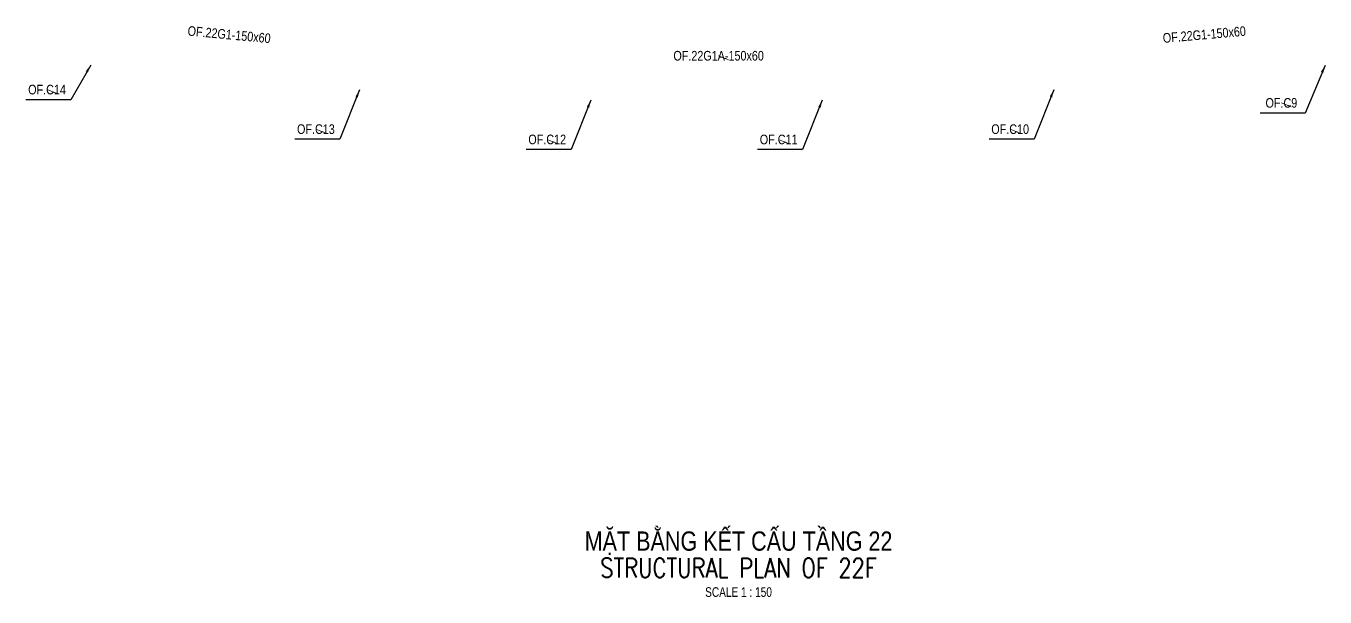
# Model space of a CAD drawing. Header units: millimetres. Extents: x -179076 to 118510, y -18667 to 86917.
# Drawn here: x 32133 to 82649, y 18374 to 40582 of the extents above; entities that cross this region are included whole.
import ezdxf
from ezdxf.enums import TextEntityAlignment as Align

# ---------------------------------------------------------------- set-up
doc = ezdxf.new("R2010")
doc.units = ezdxf.units.MM
doc.layers.get('0').update_dxf_attribs({"lineweight": 20})
doc.layers.get('Defpoints').update_dxf_attribs({"color": 151, "lineweight": 9})
for name, color, linetype, lineweight in [('NDC_S_ANNO', 7, 'Continuous', 20), ('NDC_S_DIM', 1, 'Continuous', 15), ('NDC_S_ENG TITLE', 3, 'Continuous', 20), ('NDC_S_TEXT SYMBOL', 7, 'Continuous', 20), ('NDC_S_VN TEXT', 7, 'Continuous', 20), ('NDC_S_VN TITLE', 6, 'Continuous', 35)]:
    doc.layers.add(name, color=color, linetype=linetype, lineweight=lineweight)
doc.styles.add('ARIAL', font='arial.ttf', dxfattribs={"width": 0.8})
doc.styles.add('NDC_ANNO', font='', dxfattribs={"width": 0.8})
doc.styles.add('NDC_DIM', font='', dxfattribs={"width": 0.75})
doc.styles.add('NDC_EN TXT', font='romans.shx', dxfattribs={"width": 0.8})
doc.styles.add('NDC_VIE TXT', font='arial.ttf', dxfattribs={"width": 0.8})
doc.styles.get('NDC_ANNO').set_extended_font_data('Dotum')
doc.styles.get('NDC_DIM').set_extended_font_data('Dotum')
doc.dimstyles.new('NDC_dim_150', dxfattribs={"dimscale": 150, "dimtxt": 2.5, "dimasz": 1.5, "dimexe": 1.5, "dimexo": 2.5, "dimgap": 1, "dimtad": 1, "dimdec": 0, "dimzin": 0, "dimdsep": 46, "dimtxsty": 'NDC_DIM', "dimblk": 'DIMMARK', "dimcen": 0.09, "dimdle": 1.2, "dimclrd": 1, "dimclre": 1, "dimclrt": 3, "dimadec": 0, "dimazin": 0, "dimtfac": 1, "dimtdec": 0, "dimtix": 1, "dimtofl": 0, "dimtmove": 0, "dimatfit": 3, "dimfxl": 8, "dimfxlon": 1, "dimtolj": 1, "dimtzin": 0, "dimarcsym": 0})
doc.dimstyles.new('NDC_dim_iso', dxfattribs={"dimtxt": 2.5, "dimasz": 1, "dimexe": 1.5, "dimexo": 2.5, "dimgap": 1, "dimtad": 1, "dimdec": 0, "dimzin": 0, "dimdsep": 46, "dimtxsty": 'NDC_DIM', "dimblk": 'DIMMARK', "dimcen": 0.09, "dimdle": 1.2, "dimclrd": 1, "dimclre": 1, "dimclrt": 3, "dimadec": 0, "dimazin": 0, "dimtfac": 1, "dimtdec": 0, "dimtix": 1, "dimtofl": 0, "dimtmove": 0, "dimatfit": 3, "dimfxl": 8, "dimfxlon": 1, "dimtolj": 1, "dimtzin": 0, "dimarcsym": 0})

# ---------------------------------------------------------------- blocks, each defined once
blk = doc.blocks.new('Drawing name_symbol')
at = {"layer": 'NDC_S_ENG TITLE', "style": 'NDC_EN TXT', "width": 0.8}
blk.add_attdef('SECTDET1', text='', height=5, dxfattribs=at).set_placement((0, 1.01), align=Align.CENTER)
at = {"layer": 'NDC_S_TEXT SYMBOL', "lineweight": 25, "style": 'NDC_ANNO', "width": 0.8}
blk.add_attdef('SSCALE', text='', height=2.5, dxfattribs=at).set_placement((0, -4), align=Align.CENTER)
at = {"layer": 'NDC_S_VN TITLE', "style": 'NDC_VIE TXT', "width": 0.8}
blk.add_attdef('SECTDET2', text='', height=5, dxfattribs=at).set_placement((0, 7.97), align=Align.CENTER)
blk = doc.blocks.new('DIMMARK')
at = {"layer": 'NDC_S_DIM', "color": 1}
blk.add_line((-1.5, 0), (1, 0), dxfattribs=at)
at = {"layer": 'NDC_S_DIM', "color": 2, "const_width": 0.1}
blk.add_lwpolyline([(-0.42, -0.42), (0.42, 0.42)], dxfattribs=at)
blk = doc.blocks.new('*U213')
at = {"layer": 'NDC_S_ANNO', "ltscale": 0.8, "style": 'ARIAL', "width": 0.8, "flags": 1}
blk.add_attdef('CHU_THICH', text='', height=2.5, dxfattribs=at).set_placement((0, 0), align=Align.MIDDLE_CENTER)
at = {"layer": 'NDC_S_ANNO', "ltscale": 0.8, "style": 'ARIAL', "width": 0.8}
blk.add_attdef('TEN', text='', height=2.5, dxfattribs=at).set_placement((-2.58, 1.03), align=Align.MIDDLE_CENTER)
at = {"layer": 'Defpoints'}
blk.add_leader([(0, 0), (-2.58, 1.03)], dimstyle='NDC_dim_iso', override={"dimgap": 0.625, "dimtad": 0}, dxfattribs=at)
blk = doc.blocks.new('*U214')
at = {"layer": 'NDC_S_ANNO', "ltscale": 0.8, "style": 'ARIAL', "width": 0.8, "flags": 1}
blk.add_attdef('CHU_THICH', text='', height=2.5, dxfattribs=at).set_placement((0, 0), align=Align.MIDDLE_CENTER)
at = {"layer": 'NDC_S_ANNO', "ltscale": 0.8, "style": 'ARIAL', "width": 0.8}
blk.add_attdef('TEN', text='', height=2.5, dxfattribs=at).set_placement((-2.58, 1.03), align=Align.MIDDLE_CENTER)
at = {"layer": 'Defpoints'}
blk.add_leader([(0, 0), (-2.58, 1.03)], dimstyle='NDC_dim_iso', override={"dimgap": 0.625, "dimtad": 0}, dxfattribs=at)
blk = doc.blocks.new('*U215')
at = {"layer": 'NDC_S_ANNO', "ltscale": 0.8, "style": 'ARIAL', "width": 0.8, "flags": 1}
blk.add_attdef('CHU_THICH', text='', height=2.5, dxfattribs=at).set_placement((0, 0), align=Align.MIDDLE_CENTER)
at = {"layer": 'NDC_S_ANNO', "ltscale": 0.8, "style": 'ARIAL', "width": 0.8}
blk.add_attdef('TEN', text='', height=2.5, dxfattribs=at).set_placement((-2.58, 1.03), align=Align.MIDDLE_CENTER)
at = {"layer": 'Defpoints'}
blk.add_leader([(0, 0), (-2.58, 1.03)], dimstyle='NDC_dim_iso', override={"dimgap": 0.625, "dimtad": 0}, dxfattribs=at)
blk = doc.blocks.new('*U216')
at = {"layer": 'NDC_S_ANNO', "ltscale": 0.8, "style": 'ARIAL', "width": 0.8, "flags": 1}
blk.add_attdef('CHU_THICH', text='', height=2.5, dxfattribs=at).set_placement((0, 0), align=Align.MIDDLE_CENTER)
at = {"layer": 'NDC_S_ANNO', "ltscale": 0.8, "style": 'ARIAL', "width": 0.8}
blk.add_attdef('TEN', text='', height=2.5, dxfattribs=at).set_placement((-2.58, 1.03), align=Align.MIDDLE_CENTER)
at = {"layer": 'Defpoints'}
blk.add_leader([(0, 0), (-2.58, 1.03)], dimstyle='NDC_dim_iso', override={"dimgap": 0.625, "dimtad": 0}, dxfattribs=at)
blk = doc.blocks.new('*U217')
at = {"layer": 'NDC_S_ANNO', "ltscale": 0.8, "style": 'ARIAL', "width": 0.8, "flags": 1}
blk.add_attdef('CHU_THICH', text='', height=2.5, dxfattribs=at).set_placement((0, 0), align=Align.MIDDLE_CENTER)
at = {"layer": 'NDC_S_ANNO', "ltscale": 0.8, "style": 'ARIAL', "width": 0.8}
blk.add_attdef('TEN', text='', height=2.5, dxfattribs=at).set_placement((-2.58, 1.03), align=Align.MIDDLE_CENTER)
at = {"layer": 'Defpoints'}
blk.add_leader([(0, 0), (-2.58, 1.03)], dimstyle='NDC_dim_iso', override={"dimgap": 0.625, "dimtad": 0}, dxfattribs=at)
blk = doc.blocks.new('*U210')
at = {"layer": 'NDC_S_ANNO', "ltscale": 0.8, "style": 'ARIAL', "width": 0.8, "flags": 1}
blk.add_attdef('CHU_THICH', text='', height=2.5, dxfattribs=at).set_placement((0, 0), align=Align.MIDDLE_CENTER)
at = {"layer": 'NDC_S_ANNO', "ltscale": 0.8, "style": 'ARIAL', "width": 0.8}
blk.add_attdef('TEN', text='', height=2.5, dxfattribs=at).set_placement((-2.58, 1.03), align=Align.MIDDLE_CENTER)
at = {"layer": 'Defpoints'}
blk.add_leader([(0, 0), (-2.58, 1.03)], dimstyle='NDC_dim_iso', override={"dimgap": 0.625, "dimtad": 0}, dxfattribs=at)

msp = doc.modelspace()

# ---------------------------------------------------------------- block references
at = {"layer": 'NDC_S_ANNO', "xscale": 150, "yscale": 150, "zscale": 150}
msp.add_blockref('Drawing name_symbol', (59842.5, 18979), dxfattribs=at).add_auto_attribs({'SECTDET1': 'STRUCTURAL PLAN OF 22F', 'SECTDET2': 'MẶT BẰNG KẾT CẤU TẦNG 22', 'SSCALE': 'SCALE 1 : 150'})
at = {"layer": 'NDC_S_VN TEXT', "xscale": 150, "yscale": 150, "zscale": 150}
for name, p, values in [('*U210', (59455.1, 39270.1), {'TEN': 'OF.22G1A-150x60'}), ('*U213', (33338.8, 37953.1), {'TEN': 'OF.C14'}), ('*U215', (81338.8, 37436.2), {'TEN': 'OF.C9'}), ('*U210', (43794.7, 36416.2), {'TEN': 'OF.C13'}), ('*U214', (70792.2, 36415.3), {'TEN': 'OF.C10'}), ('*U217', (52788.7, 36015), {'TEN': 'OF.C12'}), ('*U216', (61789.5, 36013), {'TEN': 'OF.C11'})]:
    msp.add_blockref(name, p, dxfattribs=at).add_auto_attribs(values)

# ---------------------------------------------------------------- texts
at = {"layer": 'NDC_S_ANNO', "style": 'ARIAL', "width": 0.8}
for rotation, p in [(354.63738, (40033.7, 40247)), (4.9716, (77954.9, 40248.6))]:
    msp.add_text('OF.22G1-150x60', height=375, rotation=rotation, dxfattribs=at).set_placement(p, align=Align.MIDDLE_CENTER)

# ---------------------------------------------------------------- leaders
for points in [[(34649.2, 39059.1), (33882.7, 37714.2), (32133.1, 37714.2)], [(82649.2, 39050.6), (81882.7, 37197.3), (80133.1, 37197.3)], [(45105.1, 38101.4), (44338.6, 36177.3), (42589, 36177.3)], [(72102.6, 38100.5), (71336.1, 36176.4), (69586.5, 36176.4)], [(54099.1, 37700.2), (53332.7, 35776.1), (51583, 35776.1)], [(63099.9, 37698.1), (62333.4, 35774), (60583.8, 35774)]]:
    msp.add_leader(points, dimstyle='NDC_dim_150', override={"dimasz": 2, "dimgap": 1, "dimtad": 0})

doc.saveas('drawing.dxf')
